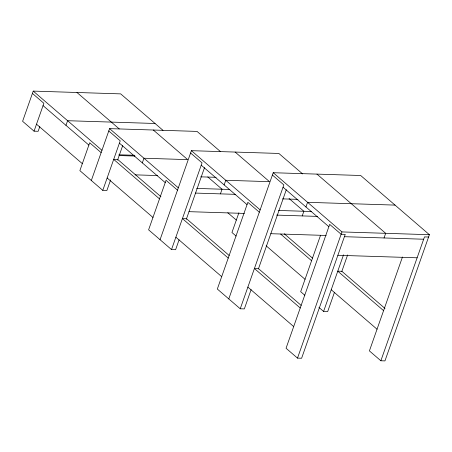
<?xml version="1.0" encoding="UTF-8"?>
<svg xmlns="http://www.w3.org/2000/svg" width="452" height="452" viewBox="0 0 452 452"><rect width="100%" height="100%" fill="white"/><g stroke="black" fill="none" stroke-linecap="round" stroke-linejoin="round"><path stroke-width="0.68" d="M162.98 130.317L120.684 93.88L33.233 91.101L22.6 121.294L34.053 131.165L38.154 131.295L39.787 126.65M34.053 131.165L43.872 103.293L32.414 93.423M65.958 125.351L67.597 120.707L155.047 123.486M91.327 180.501L109.593 128.628L197.044 131.413L220.305 151.448M110.604 179.93L106.881 190.501L102.779 190.365L120.232 140.821L108.774 130.95M117.582 160.11L122.701 145.572M142.323 162.878L143.956 158.234L187.682 159.624L153.318 130.018M160.053 239.707L191.405 150.674L278.861 153.454L302.648 173.947M179.105 239.775L175.608 249.702L171.511 249.572L202.044 162.861L190.591 152.996M186.331 219.254L204.513 167.63M220.412 193.868L222.045 189.224L207.773 176.93M224.135 184.919L225.774 180.275L269.499 181.664L235.136 152.064M238.882 212.802L231.949 232.492L236.119 236.08M228.78 298.913L273.223 172.715L360.673 175.5L429.4 234.707L384.957 360.899L380.861 360.769L369.408 350.899L402.472 256.996M251.137 289.596L244.334 308.908L240.238 308.778L283.856 184.908L272.403 175.037M258.408 268.951L286.314 189.699M302.224 215.915L303.863 211.27L289.06 198.518M305.947 206.965L307.586 202.321L395.037 205.101M320.491 235.435L300.682 291.693L304.846 295.286M297.506 358.12L286.054 348.249L329.677 224.378L341.13 234.243L345.232 234.373L301.608 358.25L297.506 358.12L341.949 231.921L273.223 172.715M334.491 292.246L327.689 311.564L323.587 311.428L343.526 254.821M341.757 271.601L347.622 254.951M384.036 237.961L385.675 233.311L316.948 174.11M380.861 360.769L424.484 236.899L428.581 237.029M118.899 154.787L134.329 155.279M119.023 155.544L135.012 156.053M200.711 176.834L216.141 177.32M135.052 174.845L157.494 175.557M196.66 188.416L229.802 189.473M195.383 193.077L235.707 194.354M282.528 198.874L297.953 199.366M278.472 210.462L311.62 211.513M188.97 211.66L244.374 213.423M276.624 215.101L317.519 216.401M341.949 231.921L429.4 234.707M270.782 233.701L326.191 235.464M344.413 236.695L423.665 239.221M337.87 255.278L417.123 257.798M283.042 187.23L328.858 226.701M385.019 308.479L341.865 271.302L337.763 271.172L383.584 310.643M191.405 150.674L260.137 209.881M259.318 212.203L247.86 202.332L217.327 289.043L240.238 308.778M284.251 233.78L312.485 258.103M201.225 165.183L247.046 204.654M280.686 234.108L311.586 260.725M331.22 289.755L377.041 329.226M227.791 212.756L236.317 220.101M266.149 245.803L305.043 279.308M76.959 92.49L119.255 128.927M318.903 307.394L323.587 311.428M109.593 128.628L178.32 187.834M177.5 190.156L166.048 180.291L148.601 229.836L171.511 249.572M119.413 143.143L165.229 182.614M301.134 305.366L258.51 268.652L254.414 268.522L300.23 307.993M160.94 196.705L117.786 159.528L113.689 159.398L159.505 198.869M229.136 255.453L186.512 218.734L182.416 218.604L228.232 258.075M33.233 91.101L101.96 150.307M101.141 152.629L89.688 142.764L79.874 170.636L102.779 190.365M43.053 105.615L88.869 145.086M247.871 287.099L293.687 326.57M107.147 177.981L152.962 217.452M175.873 237.187L221.689 276.658M36.51 124.193L82.326 163.664"/></g></svg>
